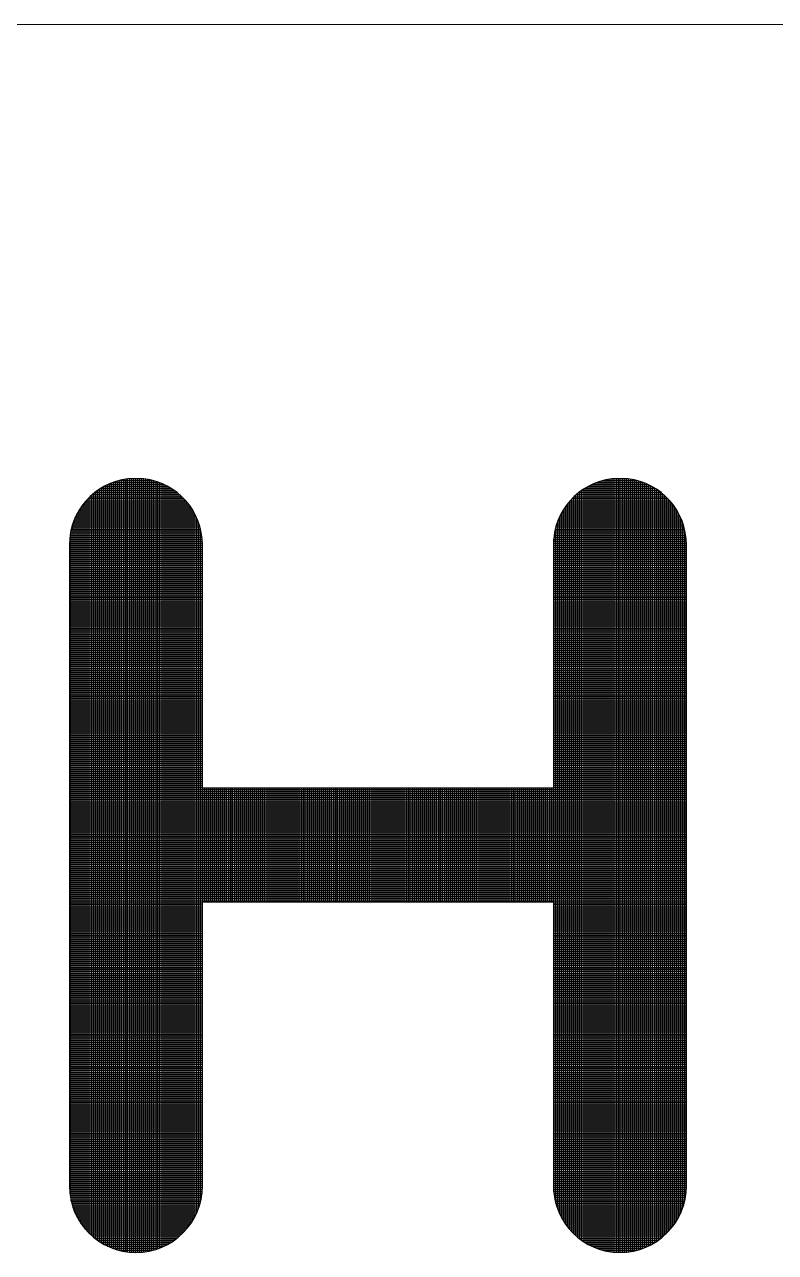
# Model space of a CAD drawing. Header units: inches. Extents: x 1047 to 1888, y -10 to 584.
# Drawn here: x 1729.26 to 1735.71, y 89.41 to 99.97 of the extents above; entities that cross this region are included whole.
import ezdxf

# ---------------------------------------------------------------- set-up
doc = ezdxf.new("R2010")
doc.units = ezdxf.units.IN
doc.header["$MEASUREMENT"] = 0
doc.layers.add('BG 0 -1', color=7, linetype='Continuous')
doc.layers.add('BG ÇÑ±¹Áö¿ª³\xad¹æ±â¼úÁÖ½ÄÈ¸»ç CI', color=7, linetype='Continuous')

msp = doc.modelspace()

# ---------------------------------------------------------------- linework, layer by layer
at = {"layer": 'BG 0 -1', "color": 7, "linetype": 'Continuous', "lineweight": 9}
msp.add_line((1713.808, 99.966), (1863.076, 99.966), dxfattribs=at)
at = {"layer": 'BG ÇÑ±¹Áö¿ª³\xad¹æ±â¼úÁÖ½ÄÈ¸»ç CI', "color": 242, "linetype": 'Continuous', "lineweight": 25, "true_color": 0xd51c29}
for p, q in [((1730.09, 89.425), (1730.09, 96.053)), ((1730.108, 89.421), (1730.108, 96.056)), ((1730.125, 89.418), (1730.125, 96.059)), ((1730.142, 89.416), (1730.142, 96.061)), ((1730.282, 96.062), (1730.144, 96.062)), ((1730.16, 89.414), (1730.16, 96.062)), ((1730.177, 89.413), (1730.177, 96.062)), ((1730.195, 89.412), (1730.195, 96.062)), ((1730.212, 89.411), (1730.212, 96.062)), ((1730.229, 89.412), (1730.229, 96.062)), ((1730.247, 89.412), (1730.247, 96.062)), ((1730.264, 89.414), (1730.264, 96.062)), ((1730.281, 89.415), (1730.281, 96.062)), ((1730.299, 89.418), (1730.299, 96.059)), ((1730.316, 89.421), (1730.316, 96.057)), ((1730.333, 89.424), (1730.333, 96.053)), ((1734.258, 89.424), (1734.258, 96.053)), ((1734.275, 89.42), (1734.275, 96.057)), ((1734.293, 89.418), (1734.293, 96.06)), ((1734.446, 96.062), (1734.307, 96.062)), ((1734.31, 89.415), (1734.31, 96.062)), ((1734.327, 89.413), (1734.327, 96.062)), ((1734.345, 89.412), (1734.345, 96.062)), ((1734.362, 89.412), (1734.362, 96.062)), ((1734.379, 89.411), (1734.379, 96.062)), ((1734.397, 89.412), (1734.397, 96.062)), ((1734.414, 89.413), (1734.414, 96.062)), ((1734.431, 89.414), (1734.431, 96.062)), ((1734.449, 89.416), (1734.449, 96.061)), ((1734.466, 89.418), (1734.466, 96.059)), ((1734.484, 89.421), (1734.484, 96.056)), ((1734.501, 89.425), (1734.501, 96.052)), ((1729.865, 89.53), (1729.865, 95.947)), ((1729.882, 95.96), (1730.544, 95.96)), ((1729.882, 89.517), (1729.882, 95.96)), ((1729.899, 89.505), (1729.899, 95.972)), ((1729.908, 95.978), (1730.518, 95.978)), ((1729.917, 89.494), (1729.917, 95.983)), ((1729.934, 89.484), (1729.934, 95.993)), ((1729.937, 95.995), (1730.489, 95.995)), ((1729.951, 89.475), (1729.951, 96.003)), ((1729.969, 89.466), (1729.969, 96.011)), ((1729.972, 96.012), (1730.455, 96.012)), ((1729.986, 89.458), (1729.986, 96.019)), ((1730.003, 89.451), (1730.003, 96.026)), ((1730.013, 96.03), (1730.413, 96.03)), ((1730.021, 89.445), (1730.021, 96.033)), ((1730.038, 89.439), (1730.038, 96.038)), ((1730.056, 89.433), (1730.056, 96.044)), ((1730.068, 96.047), (1730.358, 96.047)), ((1730.073, 89.429), (1730.073, 96.048)), ((1730.351, 89.428), (1730.351, 96.049)), ((1730.368, 89.433), (1730.368, 96.044)), ((1730.386, 89.438), (1730.386, 96.039)), ((1730.403, 89.444), (1730.403, 96.033)), ((1730.42, 89.45), (1730.42, 96.027)), ((1730.438, 89.457), (1730.438, 96.02)), ((1730.455, 89.465), (1730.455, 96.012)), ((1730.472, 89.473), (1730.472, 96.004)), ((1730.49, 89.483), (1730.49, 95.995)), ((1730.507, 89.493), (1730.507, 95.985)), ((1730.524, 89.503), (1730.524, 95.974)), ((1730.542, 89.515), (1730.542, 95.962)), ((1730.559, 89.528), (1730.559, 95.949)), ((1734.032, 89.527), (1734.032, 95.951)), ((1734.045, 95.96), (1734.708, 95.96)), ((1734.049, 89.514), (1734.049, 95.963)), ((1734.067, 89.502), (1734.067, 95.975)), ((1734.071, 95.978), (1734.682, 95.978)), ((1734.084, 89.492), (1734.084, 95.986)), ((1734.101, 95.995), (1734.652, 95.995)), ((1734.102, 89.482), (1734.102, 95.995)), ((1734.119, 89.473), (1734.119, 96.005)), ((1734.135, 96.012), (1734.618, 96.012)), ((1734.136, 89.464), (1734.136, 96.013)), ((1734.154, 89.457), (1734.154, 96.021)), ((1734.171, 89.45), (1734.171, 96.028)), ((1734.176, 96.03), (1734.576, 96.03)), ((1734.188, 89.443), (1734.188, 96.034)), ((1734.206, 89.437), (1734.206, 96.04)), ((1734.223, 89.432), (1734.223, 96.045)), ((1734.231, 96.047), (1734.522, 96.047)), ((1734.24, 89.428), (1734.24, 96.049)), ((1734.518, 89.429), (1734.518, 96.048)), ((1734.536, 89.434), (1734.536, 96.043)), ((1734.553, 89.439), (1734.553, 96.038)), ((1734.57, 89.445), (1734.57, 96.032)), ((1734.588, 89.452), (1734.588, 96.025)), ((1734.605, 89.459), (1734.605, 96.018)), ((1734.622, 89.467), (1734.622, 96.01)), ((1734.64, 89.476), (1734.64, 96.002)), ((1734.657, 89.485), (1734.657, 95.992)), ((1734.675, 89.495), (1734.675, 95.982)), ((1734.692, 89.506), (1734.692, 95.971)), ((1734.709, 89.518), (1734.709, 95.959)), ((1734.727, 89.531), (1734.727, 95.946)), ((1729.76, 89.634), (1729.76, 95.844)), ((1729.77, 95.856), (1730.656, 95.856)), ((1729.778, 89.612), (1729.778, 95.865)), ((1729.785, 95.873), (1730.641, 95.873)), ((1729.795, 89.593), (1729.795, 95.884)), ((1729.801, 95.891), (1730.625, 95.891)), ((1729.812, 89.575), (1729.812, 95.902)), ((1729.819, 95.908), (1730.608, 95.908)), ((1729.83, 89.559), (1729.83, 95.919)), ((1729.838, 95.926), (1730.588, 95.926)), ((1729.847, 89.544), (1729.847, 95.934)), ((1729.859, 95.943), (1730.567, 95.943)), ((1730.577, 89.542), (1730.577, 95.936)), ((1730.594, 89.556), (1730.594, 95.921)), ((1730.611, 89.573), (1730.611, 95.905)), ((1730.629, 89.59), (1730.629, 95.887)), ((1730.646, 89.609), (1730.646, 95.868)), ((1730.663, 89.63), (1730.663, 95.847)), ((1733.928, 89.628), (1733.928, 95.849)), ((1733.934, 95.856), (1734.819, 95.856)), ((1733.945, 89.607), (1733.945, 95.87)), ((1733.948, 95.873), (1734.804, 95.873)), ((1733.963, 89.588), (1733.963, 95.889)), ((1733.965, 95.891), (1734.788, 95.891)), ((1733.98, 89.571), (1733.98, 95.906)), ((1733.982, 95.908), (1734.771, 95.908)), ((1733.997, 89.555), (1733.997, 95.922)), ((1734.001, 95.926), (1734.752, 95.926)), ((1734.015, 89.54), (1734.015, 95.937)), ((1734.022, 95.943), (1734.731, 95.943)), ((1734.744, 89.545), (1734.744, 95.932)), ((1734.761, 89.56), (1734.761, 95.917)), ((1734.779, 89.577), (1734.779, 95.901)), ((1734.796, 89.595), (1734.796, 95.883)), ((1734.813, 89.614), (1734.813, 95.863)), ((1734.831, 89.636), (1734.831, 95.841)), ((1729.694, 95.735), (1730.732, 95.735)), ((1729.702, 95.752), (1730.724, 95.752)), ((1729.708, 89.714), (1729.708, 95.763)), ((1729.712, 95.769), (1730.715, 95.769)), ((1729.722, 95.787), (1730.705, 95.787)), ((1729.726, 89.684), (1729.726, 95.793)), ((1729.732, 95.804), (1730.694, 95.804)), ((1729.743, 89.657), (1729.743, 95.82)), ((1729.744, 95.821), (1730.682, 95.821)), ((1729.757, 95.839), (1730.67, 95.839)), ((1730.681, 89.654), (1730.681, 95.823)), ((1730.698, 89.68), (1730.698, 95.797)), ((1730.715, 89.71), (1730.715, 95.768)), ((1733.857, 95.735), (1734.895, 95.735)), ((1733.858, 89.74), (1733.858, 95.737)), ((1733.866, 95.752), (1734.887, 95.752)), ((1733.875, 95.769), (1734.878, 95.769)), ((1733.876, 89.706), (1733.876, 95.771)), ((1733.885, 95.787), (1734.868, 95.787)), ((1733.893, 89.677), (1733.893, 95.8)), ((1733.896, 95.804), (1734.857, 95.804)), ((1733.907, 95.821), (1734.845, 95.821)), ((1733.911, 89.651), (1733.911, 95.826)), ((1733.92, 95.839), (1734.833, 95.839)), ((1734.848, 89.66), (1734.848, 95.817)), ((1734.866, 89.687), (1734.866, 95.791)), ((1734.883, 89.717), (1734.883, 95.76)), ((1729.657, 95.63), (1730.769, 95.63)), ((1729.662, 95.648), (1730.764, 95.648)), ((1729.667, 95.665), (1730.759, 95.665)), ((1729.673, 95.682), (1730.753, 95.682)), ((1729.674, 89.793), (1729.674, 95.684)), ((1729.679, 95.7), (1730.747, 95.7)), ((1729.686, 95.717), (1730.74, 95.717)), ((1729.691, 89.75), (1729.691, 95.728)), ((1730.733, 89.744), (1730.733, 95.733)), ((1730.75, 89.786), (1730.75, 95.691)), ((1730.768, 89.842), (1730.768, 95.635)), ((1733.821, 95.63), (1734.932, 95.63)), ((1733.824, 89.836), (1733.824, 95.642)), ((1733.825, 95.648), (1734.928, 95.648)), ((1733.83, 95.665), (1734.922, 95.665)), ((1733.836, 95.682), (1734.917, 95.682)), ((1733.841, 89.782), (1733.841, 95.696)), ((1733.843, 95.7), (1734.91, 95.7)), ((1733.85, 95.717), (1734.903, 95.717)), ((1734.9, 89.753), (1734.9, 95.724)), ((1734.918, 89.798), (1734.918, 95.679)), ((1729.642, 95.526), (1730.784, 95.526)), ((1729.643, 95.544), (1730.783, 95.544)), ((1729.645, 95.561), (1730.781, 95.561)), ((1729.647, 95.578), (1730.779, 95.578)), ((1729.65, 95.596), (1730.776, 95.596)), ((1729.653, 95.613), (1730.773, 95.613)), ((1729.656, 89.852), (1729.656, 95.625)), ((1733.805, 95.526), (1734.948, 95.526)), ((1733.806, 95.544), (1734.946, 95.544)), ((1733.806, 89.934), (1733.806, 95.543)), ((1733.808, 95.561), (1734.945, 95.561)), ((1733.81, 95.578), (1734.942, 95.578)), ((1733.813, 95.596), (1734.939, 95.596)), ((1733.817, 95.613), (1734.936, 95.613)), ((1734.935, 89.859), (1734.935, 95.618)), ((1729.641, 95.509), (1730.785, 95.509)), ((1729.641, 95.494), (1729.641, 89.984)), ((1729.641, 95.491), (1730.785, 95.491)), ((1729.641, 95.474), (1730.785, 95.474)), ((1729.641, 95.457), (1730.785, 95.457)), ((1729.641, 95.439), (1730.785, 95.439)), ((1729.641, 95.422), (1730.785, 95.422)), ((1730.785, 89.962), (1730.785, 95.516)), ((1730.785, 93.401), (1730.785, 95.494)), ((1733.804, 95.509), (1734.948, 95.509)), ((1733.804, 95.494), (1733.804, 93.401)), ((1733.804, 95.491), (1734.949, 95.491)), ((1733.804, 95.474), (1734.949, 95.474)), ((1733.804, 95.457), (1734.949, 95.457)), ((1733.804, 95.439), (1734.949, 95.439)), ((1733.804, 95.422), (1734.949, 95.422)), ((1734.949, 89.984), (1734.949, 95.494)), ((1729.641, 95.405), (1730.785, 95.405)), ((1729.641, 95.387), (1730.785, 95.387)), ((1729.641, 95.37), (1730.785, 95.37)), ((1729.641, 95.353), (1730.785, 95.353)), ((1729.641, 95.335), (1730.785, 95.335)), ((1729.641, 95.318), (1730.785, 95.318)), ((1733.804, 95.405), (1734.949, 95.405)), ((1733.804, 95.387), (1734.949, 95.387)), ((1733.804, 95.37), (1734.949, 95.37)), ((1733.804, 95.353), (1734.949, 95.353)), ((1733.804, 95.335), (1734.949, 95.335)), ((1733.804, 95.318), (1734.949, 95.318)), ((1729.641, 95.3), (1730.785, 95.3)), ((1729.641, 95.283), (1730.785, 95.283)), ((1729.641, 95.266), (1730.785, 95.266)), ((1729.641, 95.248), (1730.785, 95.248)), ((1729.641, 95.231), (1730.785, 95.231)), ((1729.641, 95.214), (1730.785, 95.214)), ((1733.804, 95.3), (1734.949, 95.3)), ((1733.804, 95.283), (1734.949, 95.283)), ((1733.804, 95.266), (1734.949, 95.266)), ((1733.804, 95.248), (1734.949, 95.248)), ((1733.804, 95.231), (1734.949, 95.231)), ((1733.804, 95.214), (1734.949, 95.214)), ((1729.641, 95.196), (1730.785, 95.196)), ((1729.641, 95.179), (1730.785, 95.179)), ((1729.641, 95.162), (1730.785, 95.162)), ((1729.641, 95.144), (1730.785, 95.144)), ((1729.641, 95.127), (1730.785, 95.127)), ((1729.641, 95.109), (1730.785, 95.109)), ((1733.804, 95.196), (1734.949, 95.196)), ((1733.804, 95.179), (1734.949, 95.179)), ((1733.804, 95.162), (1734.949, 95.162)), ((1733.804, 95.144), (1734.949, 95.144)), ((1733.804, 95.127), (1734.949, 95.127)), ((1733.804, 95.109), (1734.949, 95.109)), ((1729.641, 95.092), (1730.785, 95.092)), ((1729.641, 95.075), (1730.785, 95.075)), ((1729.641, 95.057), (1730.785, 95.057)), ((1729.641, 95.04), (1730.785, 95.04)), ((1729.641, 95.023), (1730.785, 95.023)), ((1729.641, 95.005), (1730.785, 95.005)), ((1733.804, 95.092), (1734.949, 95.092)), ((1733.804, 95.075), (1734.949, 95.075)), ((1733.804, 95.057), (1734.949, 95.057)), ((1733.804, 95.04), (1734.949, 95.04)), ((1733.804, 95.023), (1734.949, 95.023)), ((1733.804, 95.005), (1734.949, 95.005)), ((1729.641, 94.988), (1730.785, 94.988)), ((1729.641, 94.971), (1730.785, 94.971)), ((1729.641, 94.953), (1730.785, 94.953)), ((1729.641, 94.936), (1730.785, 94.936)), ((1729.641, 94.918), (1730.785, 94.918)), ((1729.641, 94.901), (1730.785, 94.901)), ((1733.804, 94.988), (1734.949, 94.988)), ((1733.804, 94.971), (1734.949, 94.971)), ((1733.804, 94.953), (1734.949, 94.953)), ((1733.804, 94.936), (1734.949, 94.936)), ((1733.804, 94.918), (1734.949, 94.918)), ((1733.804, 94.901), (1734.949, 94.901)), ((1729.641, 94.884), (1730.785, 94.884)), ((1729.641, 94.866), (1730.785, 94.866)), ((1729.641, 94.849), (1730.785, 94.849)), ((1729.641, 94.832), (1730.785, 94.832)), ((1729.641, 94.814), (1730.785, 94.814)), ((1729.641, 94.797), (1730.785, 94.797)), ((1733.804, 94.884), (1734.949, 94.884)), ((1733.804, 94.866), (1734.949, 94.866)), ((1733.804, 94.849), (1734.949, 94.849)), ((1733.804, 94.832), (1734.949, 94.832)), ((1733.804, 94.814), (1734.949, 94.814)), ((1733.804, 94.797), (1734.949, 94.797)), ((1729.641, 94.779), (1730.785, 94.779)), ((1729.641, 94.762), (1730.785, 94.762)), ((1729.641, 94.745), (1730.785, 94.745)), ((1729.641, 94.727), (1730.785, 94.727)), ((1729.641, 94.71), (1730.785, 94.71)), ((1729.641, 94.693), (1730.785, 94.693)), ((1733.804, 94.779), (1734.949, 94.779)), ((1733.804, 94.762), (1734.949, 94.762)), ((1733.804, 94.745), (1734.949, 94.745)), ((1733.804, 94.727), (1734.949, 94.727)), ((1733.804, 94.71), (1734.949, 94.71)), ((1733.804, 94.693), (1734.949, 94.693)), ((1729.641, 94.675), (1730.785, 94.675)), ((1729.641, 94.658), (1730.785, 94.658)), ((1729.641, 94.641), (1730.785, 94.641)), ((1729.641, 94.623), (1730.785, 94.623)), ((1729.641, 94.606), (1730.785, 94.606)), ((1729.641, 94.588), (1730.785, 94.588)), ((1733.804, 94.675), (1734.949, 94.675)), ((1733.804, 94.658), (1734.949, 94.658)), ((1733.804, 94.641), (1734.949, 94.641)), ((1733.804, 94.623), (1734.949, 94.623)), ((1733.804, 94.606), (1734.949, 94.606)), ((1733.804, 94.588), (1734.949, 94.588)), ((1729.641, 94.571), (1730.785, 94.571)), ((1729.641, 94.554), (1730.785, 94.554)), ((1729.641, 94.536), (1730.785, 94.536)), ((1729.641, 94.519), (1730.785, 94.519)), ((1729.641, 94.502), (1730.785, 94.502)), ((1729.641, 94.484), (1730.785, 94.484)), ((1729.641, 94.467), (1730.785, 94.467)), ((1733.804, 94.571), (1734.949, 94.571)), ((1733.804, 94.554), (1734.949, 94.554)), ((1733.804, 94.536), (1734.949, 94.536)), ((1733.804, 94.519), (1734.949, 94.519)), ((1733.804, 94.502), (1734.949, 94.502)), ((1733.804, 94.484), (1734.949, 94.484)), ((1733.804, 94.467), (1734.949, 94.467)), ((1729.641, 94.45), (1730.785, 94.45)), ((1729.641, 94.432), (1730.785, 94.432)), ((1729.641, 94.415), (1730.785, 94.415)), ((1729.641, 94.397), (1730.785, 94.397)), ((1729.641, 94.38), (1730.785, 94.38)), ((1729.641, 94.363), (1730.785, 94.363)), ((1733.804, 94.45), (1734.949, 94.45)), ((1733.804, 94.432), (1734.949, 94.432)), ((1733.804, 94.415), (1734.949, 94.415)), ((1733.804, 94.397), (1734.949, 94.397)), ((1733.804, 94.38), (1734.949, 94.38)), ((1733.804, 94.363), (1734.949, 94.363)), ((1729.641, 94.345), (1730.785, 94.345)), ((1729.641, 94.328), (1730.785, 94.328)), ((1729.641, 94.311), (1730.785, 94.311)), ((1729.641, 94.293), (1730.785, 94.293)), ((1729.641, 94.276), (1730.785, 94.276)), ((1729.641, 94.259), (1730.785, 94.259)), ((1733.804, 94.345), (1734.949, 94.345)), ((1733.804, 94.328), (1734.949, 94.328)), ((1733.804, 94.311), (1734.949, 94.311)), ((1733.804, 94.293), (1734.949, 94.293)), ((1733.804, 94.276), (1734.949, 94.276)), ((1733.804, 94.259), (1734.949, 94.259)), ((1729.641, 94.241), (1730.785, 94.241)), ((1729.641, 94.224), (1730.785, 94.224)), ((1729.641, 94.206), (1730.785, 94.206)), ((1729.641, 94.189), (1730.785, 94.189)), ((1729.641, 94.172), (1730.785, 94.172)), ((1729.641, 94.154), (1730.785, 94.154)), ((1733.804, 94.241), (1734.949, 94.241)), ((1733.804, 94.224), (1734.949, 94.224)), ((1733.804, 94.206), (1734.949, 94.206)), ((1733.804, 94.189), (1734.949, 94.189)), ((1733.804, 94.172), (1734.949, 94.172)), ((1733.804, 94.154), (1734.949, 94.154)), ((1729.641, 94.137), (1730.785, 94.137)), ((1729.641, 94.12), (1730.785, 94.12)), ((1729.641, 94.102), (1730.785, 94.102)), ((1729.641, 94.085), (1730.785, 94.085)), ((1729.641, 94.068), (1730.785, 94.068)), ((1729.641, 94.05), (1730.785, 94.05)), ((1733.804, 94.137), (1734.949, 94.137)), ((1733.804, 94.12), (1734.949, 94.12)), ((1733.804, 94.102), (1734.949, 94.102)), ((1733.804, 94.085), (1734.949, 94.085)), ((1733.804, 94.068), (1734.949, 94.068)), ((1733.804, 94.05), (1734.949, 94.05)), ((1729.641, 94.033), (1730.785, 94.033)), ((1729.641, 94.015), (1730.785, 94.015)), ((1729.641, 93.998), (1730.785, 93.998)), ((1729.641, 93.981), (1730.785, 93.981)), ((1729.641, 93.963), (1730.785, 93.963)), ((1729.641, 93.946), (1730.785, 93.946)), ((1733.804, 94.033), (1734.949, 94.033)), ((1733.804, 94.015), (1734.949, 94.015)), ((1733.804, 93.998), (1734.949, 93.998)), ((1733.804, 93.981), (1734.949, 93.981)), ((1733.804, 93.963), (1734.949, 93.963)), ((1733.804, 93.946), (1734.949, 93.946)), ((1729.641, 93.929), (1730.785, 93.929)), ((1729.641, 93.911), (1730.785, 93.911)), ((1729.641, 93.894), (1730.785, 93.894)), ((1729.641, 93.877), (1730.785, 93.877)), ((1729.641, 93.859), (1730.785, 93.859)), ((1729.641, 93.842), (1730.785, 93.842)), ((1733.804, 93.929), (1734.949, 93.929)), ((1733.804, 93.911), (1734.949, 93.911)), ((1733.804, 93.894), (1734.949, 93.894)), ((1733.804, 93.877), (1734.949, 93.877)), ((1733.804, 93.859), (1734.949, 93.859)), ((1733.804, 93.842), (1734.949, 93.842)), ((1729.641, 93.824), (1730.785, 93.824)), ((1729.641, 93.807), (1730.785, 93.807)), ((1729.641, 93.79), (1730.785, 93.79)), ((1729.641, 93.772), (1730.785, 93.772)), ((1729.641, 93.755), (1730.785, 93.755)), ((1729.641, 93.738), (1730.785, 93.738)), ((1733.804, 93.824), (1734.949, 93.824)), ((1733.804, 93.807), (1734.949, 93.807)), ((1733.804, 93.79), (1734.949, 93.79)), ((1733.804, 93.772), (1734.949, 93.772)), ((1733.804, 93.755), (1734.949, 93.755)), ((1733.804, 93.738), (1734.949, 93.738)), ((1729.641, 93.72), (1730.785, 93.72)), ((1729.641, 93.703), (1730.785, 93.703)), ((1729.641, 93.686), (1730.785, 93.686)), ((1729.641, 93.668), (1730.785, 93.668)), ((1729.641, 93.651), (1730.785, 93.651)), ((1729.641, 93.633), (1730.785, 93.633)), ((1733.804, 93.72), (1734.949, 93.72)), ((1733.804, 93.703), (1734.949, 93.703)), ((1733.804, 93.686), (1734.949, 93.686)), ((1733.804, 93.668), (1734.949, 93.668)), ((1733.804, 93.651), (1734.949, 93.651)), ((1733.804, 93.633), (1734.949, 93.633)), ((1729.641, 93.616), (1730.785, 93.616)), ((1729.641, 93.599), (1730.785, 93.599)), ((1729.641, 93.581), (1730.785, 93.581)), ((1729.641, 93.564), (1730.785, 93.564)), ((1729.641, 93.547), (1730.785, 93.547)), ((1729.641, 93.529), (1730.785, 93.529)), ((1733.804, 93.616), (1734.949, 93.616)), ((1733.804, 93.599), (1734.949, 93.599)), ((1733.804, 93.581), (1734.949, 93.581)), ((1733.804, 93.564), (1734.949, 93.564)), ((1733.804, 93.547), (1734.949, 93.547)), ((1733.804, 93.529), (1734.949, 93.529)), ((1729.641, 93.512), (1730.785, 93.512)), ((1729.641, 93.495), (1730.785, 93.495)), ((1729.641, 93.477), (1730.785, 93.477)), ((1729.641, 93.46), (1730.785, 93.46)), ((1729.641, 93.442), (1730.785, 93.442)), ((1729.641, 93.425), (1730.785, 93.425)), ((1733.804, 93.512), (1734.949, 93.512)), ((1733.804, 93.495), (1734.949, 93.495)), ((1733.804, 93.477), (1734.949, 93.477)), ((1733.804, 93.46), (1734.949, 93.46)), ((1733.804, 93.442), (1734.949, 93.442)), ((1733.804, 93.425), (1734.949, 93.425)), ((1729.641, 93.408), (1730.785, 93.408)), ((1729.641, 93.39), (1734.949, 93.39)), ((1729.641, 93.373), (1734.949, 93.373)), ((1729.641, 93.356), (1734.949, 93.356)), ((1729.641, 93.338), (1734.949, 93.338)), ((1729.641, 93.321), (1734.949, 93.321)), ((1733.804, 93.401), (1730.785, 93.401)), ((1730.802, 92.425), (1730.802, 93.401)), ((1730.82, 92.425), (1730.82, 93.401)), ((1730.837, 92.425), (1730.837, 93.401)), ((1730.854, 92.425), (1730.854, 93.401)), ((1730.872, 92.425), (1730.872, 93.401)), ((1730.889, 92.425), (1730.889, 93.401)), ((1730.906, 92.425), (1730.906, 93.401)), ((1730.924, 92.425), (1730.924, 93.401)), ((1730.941, 92.425), (1730.941, 93.401)), ((1730.959, 92.425), (1730.959, 93.401)), ((1730.976, 92.425), (1730.976, 93.401)), ((1730.993, 92.425), (1730.993, 93.401)), ((1731.011, 92.425), (1731.011, 93.401)), ((1731.028, 92.425), (1731.028, 93.401)), ((1731.045, 92.425), (1731.045, 93.401)), ((1731.063, 92.425), (1731.063, 93.401)), ((1731.08, 92.425), (1731.08, 93.401)), ((1731.097, 92.425), (1731.097, 93.401)), ((1731.115, 92.425), (1731.115, 93.401)), ((1731.132, 92.425), (1731.132, 93.401)), ((1731.15, 92.425), (1731.15, 93.401)), ((1731.167, 92.425), (1731.167, 93.401)), ((1731.184, 92.425), (1731.184, 93.401)), ((1731.202, 92.425), (1731.202, 93.401)), ((1731.219, 92.425), (1731.219, 93.401)), ((1731.236, 92.425), (1731.236, 93.401)), ((1731.254, 92.425), (1731.254, 93.401)), ((1731.271, 92.425), (1731.271, 93.401)), ((1731.288, 92.425), (1731.288, 93.401)), ((1731.306, 92.425), (1731.306, 93.401)), ((1731.323, 92.425), (1731.323, 93.401)), ((1731.341, 92.425), (1731.341, 93.401)), ((1731.358, 92.425), (1731.358, 93.401)), ((1731.375, 92.425), (1731.375, 93.401)), ((1731.393, 92.425), (1731.393, 93.401)), ((1731.41, 92.425), (1731.41, 93.401)), ((1731.427, 92.425), (1731.427, 93.401)), ((1731.445, 92.425), (1731.445, 93.401)), ((1731.462, 92.425), (1731.462, 93.401)), ((1731.479, 92.425), (1731.479, 93.401)), ((1731.497, 92.425), (1731.497, 93.401)), ((1731.514, 92.425), (1731.514, 93.401)), ((1731.532, 92.425), (1731.532, 93.401)), ((1731.549, 92.425), (1731.549, 93.401)), ((1731.566, 92.425), (1731.566, 93.401)), ((1731.584, 92.425), (1731.584, 93.401)), ((1731.601, 92.425), (1731.601, 93.401)), ((1731.618, 92.425), (1731.618, 93.401)), ((1731.636, 92.425), (1731.636, 93.401)), ((1731.653, 92.425), (1731.653, 93.401)), ((1731.67, 92.425), (1731.67, 93.401)), ((1731.688, 92.425), (1731.688, 93.401)), ((1731.705, 92.425), (1731.705, 93.401)), ((1731.723, 92.425), (1731.723, 93.401)), ((1731.74, 92.425), (1731.74, 93.401)), ((1731.757, 92.425), (1731.757, 93.401)), ((1731.775, 92.425), (1731.775, 93.401)), ((1731.792, 92.425), (1731.792, 93.401)), ((1731.809, 92.425), (1731.809, 93.401)), ((1731.827, 92.425), (1731.827, 93.401)), ((1731.844, 92.425), (1731.844, 93.401)), ((1731.861, 92.425), (1731.861, 93.401)), ((1731.879, 92.425), (1731.879, 93.401)), ((1731.896, 92.425), (1731.896, 93.401)), ((1731.914, 92.425), (1731.914, 93.401)), ((1731.931, 92.425), (1731.931, 93.401)), ((1731.948, 92.425), (1731.948, 93.401)), ((1731.966, 92.425), (1731.966, 93.401)), ((1731.983, 92.425), (1731.983, 93.401)), ((1732, 92.425), (1732, 93.401)), ((1732.018, 92.425), (1732.018, 93.401)), ((1732.035, 92.425), (1732.035, 93.401)), ((1732.053, 92.425), (1732.053, 93.401)), ((1732.07, 92.425), (1732.07, 93.401)), ((1732.087, 92.425), (1732.087, 93.401)), ((1732.105, 92.425), (1732.105, 93.401)), ((1732.122, 92.425), (1732.122, 93.401)), ((1732.139, 92.425), (1732.139, 93.401)), ((1732.157, 92.425), (1732.157, 93.401)), ((1732.174, 92.425), (1732.174, 93.401)), ((1732.191, 92.425), (1732.191, 93.401)), ((1732.209, 92.425), (1732.209, 93.401)), ((1732.226, 92.425), (1732.226, 93.401)), ((1732.244, 92.425), (1732.244, 93.401)), ((1732.261, 92.425), (1732.261, 93.401)), ((1732.278, 92.425), (1732.278, 93.401)), ((1732.296, 92.425), (1732.296, 93.401)), ((1732.313, 92.425), (1732.313, 93.401)), ((1732.33, 92.425), (1732.33, 93.401)), ((1732.348, 92.425), (1732.348, 93.401)), ((1732.365, 92.425), (1732.365, 93.401)), ((1732.382, 92.425), (1732.382, 93.401)), ((1732.4, 92.425), (1732.4, 93.401)), ((1732.417, 92.425), (1732.417, 93.401)), ((1732.435, 92.425), (1732.435, 93.401)), ((1732.452, 92.425), (1732.452, 93.401)), ((1732.469, 92.425), (1732.469, 93.401)), ((1732.487, 92.425), (1732.487, 93.401)), ((1732.504, 92.425), (1732.504, 93.401)), ((1732.521, 92.425), (1732.521, 93.401)), ((1732.539, 92.425), (1732.539, 93.401)), ((1732.556, 92.425), (1732.556, 93.401)), ((1732.573, 92.425), (1732.573, 93.401)), ((1732.591, 92.425), (1732.591, 93.401)), ((1732.608, 92.425), (1732.608, 93.401)), ((1732.626, 92.425), (1732.626, 93.401)), ((1732.643, 92.425), (1732.643, 93.401)), ((1732.66, 92.425), (1732.66, 93.401)), ((1732.678, 92.425), (1732.678, 93.401)), ((1732.695, 92.425), (1732.695, 93.401)), ((1732.712, 92.425), (1732.712, 93.401)), ((1732.73, 92.425), (1732.73, 93.401)), ((1732.747, 92.425), (1732.747, 93.401)), ((1732.764, 92.425), (1732.764, 93.401)), ((1732.782, 92.425), (1732.782, 93.401)), ((1732.799, 92.425), (1732.799, 93.401)), ((1732.817, 92.425), (1732.817, 93.401)), ((1732.834, 92.425), (1732.834, 93.401)), ((1732.851, 92.425), (1732.851, 93.401)), ((1732.869, 92.425), (1732.869, 93.401)), ((1732.886, 92.425), (1732.886, 93.401)), ((1732.903, 92.425), (1732.903, 93.401)), ((1732.921, 92.425), (1732.921, 93.401)), ((1732.938, 92.425), (1732.938, 93.401)), ((1732.955, 92.425), (1732.955, 93.401)), ((1732.973, 92.425), (1732.973, 93.401)), ((1732.99, 92.425), (1732.99, 93.401)), ((1733.008, 92.425), (1733.008, 93.401)), ((1733.025, 92.425), (1733.025, 93.401)), ((1733.042, 92.425), (1733.042, 93.401)), ((1733.06, 92.425), (1733.06, 93.401)), ((1733.077, 92.425), (1733.077, 93.401)), ((1733.094, 92.425), (1733.094, 93.401)), ((1733.112, 92.425), (1733.112, 93.401)), ((1733.129, 92.425), (1733.129, 93.401)), ((1733.146, 92.425), (1733.146, 93.401)), ((1733.164, 92.425), (1733.164, 93.401)), ((1733.181, 92.425), (1733.181, 93.401)), ((1733.199, 92.425), (1733.199, 93.401)), ((1733.216, 92.425), (1733.216, 93.401)), ((1733.233, 92.425), (1733.233, 93.401)), ((1733.251, 92.425), (1733.251, 93.401)), ((1733.268, 92.425), (1733.268, 93.401)), ((1733.285, 92.425), (1733.285, 93.401)), ((1733.303, 92.425), (1733.303, 93.401)), ((1733.32, 92.425), (1733.32, 93.401)), ((1733.337, 92.425), (1733.337, 93.401)), ((1733.355, 92.425), (1733.355, 93.401)), ((1733.372, 92.425), (1733.372, 93.401)), ((1733.39, 92.425), (1733.39, 93.401)), ((1733.407, 92.425), (1733.407, 93.401)), ((1733.424, 92.425), (1733.424, 93.401)), ((1733.442, 92.425), (1733.442, 93.401)), ((1733.459, 92.425), (1733.459, 93.401)), ((1733.476, 92.425), (1733.476, 93.401)), ((1733.494, 92.425), (1733.494, 93.401)), ((1733.511, 92.425), (1733.511, 93.401)), ((1733.528, 92.425), (1733.528, 93.401)), ((1733.546, 92.425), (1733.546, 93.401)), ((1733.563, 92.425), (1733.563, 93.401)), ((1733.581, 92.425), (1733.581, 93.401)), ((1733.598, 92.425), (1733.598, 93.401)), ((1733.615, 92.425), (1733.615, 93.401)), ((1733.633, 92.425), (1733.633, 93.401)), ((1733.65, 92.425), (1733.65, 93.401)), ((1733.667, 92.425), (1733.667, 93.401)), ((1733.685, 92.425), (1733.685, 93.401)), ((1733.702, 92.425), (1733.702, 93.401)), ((1733.719, 92.425), (1733.719, 93.401)), ((1733.737, 92.425), (1733.737, 93.401)), ((1733.754, 92.425), (1733.754, 93.401)), ((1733.772, 92.425), (1733.772, 93.401)), ((1733.789, 92.425), (1733.789, 93.401)), ((1733.804, 93.408), (1734.949, 93.408)), ((1729.641, 93.304), (1734.949, 93.304)), ((1729.641, 93.286), (1734.949, 93.286)), ((1729.641, 93.269), (1734.949, 93.269)), ((1729.641, 93.251), (1734.949, 93.251)), ((1729.641, 93.234), (1734.949, 93.234)), ((1729.641, 93.217), (1734.949, 93.217)), ((1729.641, 93.199), (1734.949, 93.199)), ((1729.641, 93.182), (1734.949, 93.182)), ((1729.641, 93.165), (1734.949, 93.165)), ((1729.641, 93.147), (1734.949, 93.147)), ((1729.641, 93.13), (1734.949, 93.13)), ((1729.641, 93.113), (1734.949, 93.113)), ((1729.641, 93.095), (1734.949, 93.095)), ((1729.641, 93.078), (1734.949, 93.078)), ((1729.641, 93.06), (1734.949, 93.06)), ((1729.641, 93.043), (1734.949, 93.043)), ((1729.641, 93.026), (1734.949, 93.026)), ((1729.641, 93.008), (1734.949, 93.008)), ((1729.641, 92.991), (1734.949, 92.991)), ((1729.641, 92.974), (1734.949, 92.974)), ((1729.641, 92.956), (1734.949, 92.956)), ((1729.641, 92.939), (1734.949, 92.939)), ((1729.641, 92.921), (1734.949, 92.921)), ((1729.641, 92.904), (1734.949, 92.904)), ((1729.641, 92.887), (1734.949, 92.887)), ((1729.641, 92.869), (1734.949, 92.869)), ((1729.641, 92.852), (1734.949, 92.852)), ((1729.641, 92.835), (1734.949, 92.835)), ((1729.641, 92.817), (1734.949, 92.817)), ((1729.641, 92.8), (1734.949, 92.8)), ((1729.641, 92.783), (1734.949, 92.783)), ((1729.641, 92.765), (1734.949, 92.765)), ((1729.641, 92.748), (1734.949, 92.748)), ((1729.641, 92.73), (1734.949, 92.73)), ((1729.641, 92.713), (1734.949, 92.713)), ((1729.641, 92.696), (1734.949, 92.696)), ((1729.641, 92.678), (1734.949, 92.678)), ((1729.641, 92.661), (1734.949, 92.661)), ((1729.641, 92.644), (1734.949, 92.644)), ((1729.641, 92.626), (1734.949, 92.626)), ((1729.641, 92.609), (1734.949, 92.609)), ((1729.641, 92.592), (1734.949, 92.592)), ((1729.641, 92.574), (1734.949, 92.574)), ((1729.641, 92.557), (1734.949, 92.557)), ((1729.641, 92.539), (1734.949, 92.539)), ((1729.641, 92.522), (1734.949, 92.522)), ((1729.641, 92.505), (1734.949, 92.505)), ((1729.641, 92.487), (1734.949, 92.487)), ((1729.641, 92.47), (1734.949, 92.47)), ((1729.641, 92.453), (1734.949, 92.453)), ((1729.641, 92.435), (1734.949, 92.435)), ((1729.641, 92.418), (1730.785, 92.418)), ((1729.641, 92.401), (1730.785, 92.401)), ((1729.641, 92.383), (1730.785, 92.383)), ((1729.641, 92.366), (1730.785, 92.366)), ((1730.785, 89.984), (1730.785, 92.425)), ((1730.785, 92.425), (1733.804, 92.425)), ((1733.804, 92.425), (1733.804, 89.984)), ((1733.804, 92.418), (1734.949, 92.418)), ((1733.804, 92.401), (1734.949, 92.401)), ((1733.804, 92.383), (1734.949, 92.383)), ((1733.804, 92.366), (1734.949, 92.366)), ((1729.641, 92.348), (1730.785, 92.348)), ((1729.641, 92.331), (1730.785, 92.331)), ((1729.641, 92.314), (1730.785, 92.314)), ((1729.641, 92.296), (1730.785, 92.296)), ((1729.641, 92.279), (1730.785, 92.279)), ((1729.641, 92.262), (1730.785, 92.262)), ((1733.804, 92.348), (1734.949, 92.348)), ((1733.804, 92.331), (1734.949, 92.331)), ((1733.804, 92.314), (1734.949, 92.314)), ((1733.804, 92.296), (1734.949, 92.296)), ((1733.804, 92.279), (1734.949, 92.279)), ((1733.804, 92.262), (1734.949, 92.262)), ((1729.641, 92.244), (1730.785, 92.244)), ((1729.641, 92.227), (1730.785, 92.227)), ((1729.641, 92.21), (1730.785, 92.21)), ((1729.641, 92.192), (1730.785, 92.192)), ((1729.641, 92.175), (1730.785, 92.175)), ((1729.641, 92.157), (1730.785, 92.157)), ((1733.804, 92.244), (1734.949, 92.244)), ((1733.804, 92.227), (1734.949, 92.227)), ((1733.804, 92.21), (1734.949, 92.21)), ((1733.804, 92.192), (1734.949, 92.192)), ((1733.804, 92.175), (1734.949, 92.175)), ((1733.804, 92.157), (1734.949, 92.157)), ((1729.641, 92.14), (1730.785, 92.14)), ((1729.641, 92.123), (1730.785, 92.123)), ((1729.641, 92.105), (1730.785, 92.105)), ((1729.641, 92.088), (1730.785, 92.088)), ((1729.641, 92.071), (1730.785, 92.071)), ((1729.641, 92.053), (1730.785, 92.053)), ((1733.804, 92.14), (1734.949, 92.14)), ((1733.804, 92.123), (1734.949, 92.123)), ((1733.804, 92.105), (1734.949, 92.105)), ((1733.804, 92.088), (1734.949, 92.088)), ((1733.804, 92.071), (1734.949, 92.071)), ((1733.804, 92.053), (1734.949, 92.053)), ((1729.641, 92.036), (1730.785, 92.036)), ((1729.641, 92.019), (1730.785, 92.019)), ((1729.641, 92.001), (1730.785, 92.001)), ((1729.641, 91.984), (1730.785, 91.984)), ((1729.641, 91.966), (1730.785, 91.966)), ((1729.641, 91.949), (1730.785, 91.949)), ((1733.804, 92.036), (1734.949, 92.036)), ((1733.804, 92.019), (1734.949, 92.019)), ((1733.804, 92.001), (1734.949, 92.001)), ((1733.804, 91.984), (1734.949, 91.984)), ((1733.804, 91.966), (1734.949, 91.966)), ((1733.804, 91.949), (1734.949, 91.949)), ((1729.641, 91.932), (1730.785, 91.932)), ((1729.641, 91.914), (1730.785, 91.914)), ((1729.641, 91.897), (1730.785, 91.897)), ((1729.641, 91.88), (1730.785, 91.88)), ((1729.641, 91.862), (1730.785, 91.862)), ((1729.641, 91.845), (1730.785, 91.845)), ((1733.804, 91.932), (1734.949, 91.932)), ((1733.804, 91.914), (1734.949, 91.914)), ((1733.804, 91.897), (1734.949, 91.897)), ((1733.804, 91.88), (1734.949, 91.88)), ((1733.804, 91.862), (1734.949, 91.862)), ((1733.804, 91.845), (1734.949, 91.845)), ((1729.641, 91.828), (1730.785, 91.828)), ((1729.641, 91.81), (1730.785, 91.81)), ((1729.641, 91.793), (1730.785, 91.793)), ((1729.641, 91.775), (1730.785, 91.775)), ((1729.641, 91.758), (1730.785, 91.758)), ((1729.641, 91.741), (1730.785, 91.741)), ((1729.641, 91.723), (1730.785, 91.723)), ((1733.804, 91.828), (1734.949, 91.828)), ((1733.804, 91.81), (1734.949, 91.81)), ((1733.804, 91.793), (1734.949, 91.793)), ((1733.804, 91.775), (1734.949, 91.775)), ((1733.804, 91.758), (1734.949, 91.758)), ((1733.804, 91.741), (1734.949, 91.741)), ((1733.804, 91.723), (1734.949, 91.723)), ((1729.641, 91.706), (1730.785, 91.706)), ((1729.641, 91.689), (1730.785, 91.689)), ((1729.641, 91.671), (1730.785, 91.671)), ((1729.641, 91.654), (1730.785, 91.654)), ((1729.641, 91.637), (1730.785, 91.637)), ((1729.641, 91.619), (1730.785, 91.619)), ((1733.804, 91.706), (1734.949, 91.706)), ((1733.804, 91.689), (1734.949, 91.689)), ((1733.804, 91.671), (1734.949, 91.671)), ((1733.804, 91.654), (1734.949, 91.654)), ((1733.804, 91.637), (1734.949, 91.637)), ((1733.804, 91.619), (1734.949, 91.619)), ((1729.641, 91.602), (1730.785, 91.602)), ((1729.641, 91.584), (1730.785, 91.584)), ((1729.641, 91.567), (1730.785, 91.567)), ((1729.641, 91.55), (1730.785, 91.55)), ((1729.641, 91.532), (1730.785, 91.532)), ((1729.641, 91.515), (1730.785, 91.515)), ((1733.804, 91.602), (1734.949, 91.602)), ((1733.804, 91.584), (1734.949, 91.584)), ((1733.804, 91.567), (1734.949, 91.567)), ((1733.804, 91.55), (1734.949, 91.55)), ((1733.804, 91.532), (1734.949, 91.532)), ((1733.804, 91.515), (1734.949, 91.515)), ((1729.641, 91.498), (1730.785, 91.498)), ((1729.641, 91.48), (1730.785, 91.48)), ((1729.641, 91.463), (1730.785, 91.463)), ((1729.641, 91.446), (1730.785, 91.446)), ((1729.641, 91.428), (1730.785, 91.428)), ((1729.641, 91.411), (1730.785, 91.411)), ((1733.804, 91.498), (1734.949, 91.498)), ((1733.804, 91.48), (1734.949, 91.48)), ((1733.804, 91.463), (1734.949, 91.463)), ((1733.804, 91.446), (1734.949, 91.446)), ((1733.804, 91.428), (1734.949, 91.428)), ((1733.804, 91.411), (1734.949, 91.411)), ((1729.641, 91.393), (1730.785, 91.393)), ((1729.641, 91.376), (1730.785, 91.376)), ((1729.641, 91.359), (1730.785, 91.359)), ((1729.641, 91.341), (1730.785, 91.341)), ((1729.641, 91.324), (1730.785, 91.324)), ((1729.641, 91.307), (1730.785, 91.307)), ((1733.804, 91.393), (1734.949, 91.393)), ((1733.804, 91.376), (1734.949, 91.376)), ((1733.804, 91.359), (1734.949, 91.359)), ((1733.804, 91.341), (1734.949, 91.341)), ((1733.804, 91.324), (1734.949, 91.324)), ((1733.804, 91.307), (1734.949, 91.307)), ((1729.641, 91.289), (1730.785, 91.289)), ((1729.641, 91.272), (1730.785, 91.272)), ((1729.641, 91.255), (1730.785, 91.255)), ((1729.641, 91.237), (1730.785, 91.237)), ((1729.641, 91.22), (1730.785, 91.22)), ((1729.641, 91.202), (1730.785, 91.202)), ((1733.804, 91.289), (1734.949, 91.289)), ((1733.804, 91.272), (1734.949, 91.272)), ((1733.804, 91.255), (1734.949, 91.255)), ((1733.804, 91.237), (1734.949, 91.237)), ((1733.804, 91.22), (1734.949, 91.22)), ((1733.804, 91.202), (1734.949, 91.202)), ((1729.641, 91.185), (1730.785, 91.185)), ((1729.641, 91.168), (1730.785, 91.168)), ((1729.641, 91.15), (1730.785, 91.15)), ((1729.641, 91.133), (1730.785, 91.133)), ((1729.641, 91.116), (1730.785, 91.116)), ((1729.641, 91.098), (1730.785, 91.098)), ((1733.804, 91.185), (1734.949, 91.185)), ((1733.804, 91.168), (1734.949, 91.168)), ((1733.804, 91.15), (1734.949, 91.15)), ((1733.804, 91.133), (1734.949, 91.133)), ((1733.804, 91.116), (1734.949, 91.116)), ((1733.804, 91.098), (1734.949, 91.098)), ((1729.641, 91.081), (1730.785, 91.081)), ((1729.641, 91.063), (1730.785, 91.063)), ((1729.641, 91.046), (1730.785, 91.046)), ((1729.641, 91.029), (1730.785, 91.029)), ((1729.641, 91.011), (1730.785, 91.011)), ((1729.641, 90.994), (1730.785, 90.994)), ((1733.804, 91.081), (1734.949, 91.081)), ((1733.804, 91.063), (1734.949, 91.063)), ((1733.804, 91.046), (1734.949, 91.046)), ((1733.804, 91.029), (1734.949, 91.029)), ((1733.804, 91.011), (1734.949, 91.011)), ((1733.804, 90.994), (1734.949, 90.994)), ((1729.641, 90.977), (1730.785, 90.977)), ((1729.641, 90.959), (1730.785, 90.959)), ((1729.641, 90.942), (1730.785, 90.942)), ((1729.641, 90.925), (1730.785, 90.925)), ((1729.641, 90.907), (1730.785, 90.907)), ((1729.641, 90.89), (1730.785, 90.89)), ((1733.804, 90.977), (1734.949, 90.977)), ((1733.804, 90.959), (1734.949, 90.959)), ((1733.804, 90.942), (1734.949, 90.942)), ((1733.804, 90.925), (1734.949, 90.925)), ((1733.804, 90.907), (1734.949, 90.907)), ((1733.804, 90.89), (1734.949, 90.89)), ((1729.641, 90.872), (1730.785, 90.872)), ((1729.641, 90.855), (1730.785, 90.855)), ((1729.641, 90.838), (1730.785, 90.838)), ((1729.641, 90.82), (1730.785, 90.82)), ((1729.641, 90.803), (1730.785, 90.803)), ((1729.641, 90.786), (1730.785, 90.786)), ((1733.804, 90.872), (1734.949, 90.872)), ((1733.804, 90.855), (1734.949, 90.855)), ((1733.804, 90.838), (1734.949, 90.838)), ((1733.804, 90.82), (1734.949, 90.82)), ((1733.804, 90.803), (1734.949, 90.803)), ((1733.804, 90.786), (1734.949, 90.786)), ((1729.641, 90.768), (1730.785, 90.768)), ((1729.641, 90.751), (1730.785, 90.751)), ((1729.641, 90.734), (1730.785, 90.734)), ((1729.641, 90.716), (1730.785, 90.716)), ((1729.641, 90.699), (1730.785, 90.699)), ((1729.641, 90.681), (1730.785, 90.681)), ((1733.804, 90.768), (1734.949, 90.768)), ((1733.804, 90.751), (1734.949, 90.751)), ((1733.804, 90.734), (1734.949, 90.734)), ((1733.804, 90.716), (1734.949, 90.716)), ((1733.804, 90.699), (1734.949, 90.699)), ((1733.804, 90.681), (1734.949, 90.681)), ((1729.641, 90.664), (1730.785, 90.664)), ((1729.641, 90.647), (1730.785, 90.647)), ((1729.641, 90.629), (1730.785, 90.629)), ((1729.641, 90.612), (1730.785, 90.612)), ((1729.641, 90.595), (1730.785, 90.595)), ((1729.641, 90.577), (1730.785, 90.577)), ((1733.804, 90.664), (1734.949, 90.664)), ((1733.804, 90.647), (1734.949, 90.647)), ((1733.804, 90.629), (1734.949, 90.629)), ((1733.804, 90.612), (1734.949, 90.612)), ((1733.804, 90.595), (1734.949, 90.595)), ((1733.804, 90.577), (1734.949, 90.577)), ((1729.641, 90.56), (1730.785, 90.56)), ((1729.641, 90.543), (1730.785, 90.543)), ((1729.641, 90.525), (1730.785, 90.525)), ((1729.641, 90.508), (1730.785, 90.508)), ((1729.641, 90.49), (1730.785, 90.49)), ((1729.641, 90.473), (1730.785, 90.473)), ((1733.804, 90.56), (1734.949, 90.56)), ((1733.804, 90.543), (1734.949, 90.543)), ((1733.804, 90.525), (1734.949, 90.525)), ((1733.804, 90.508), (1734.949, 90.508)), ((1733.804, 90.49), (1734.949, 90.49)), ((1733.804, 90.473), (1734.949, 90.473)), ((1729.641, 90.456), (1730.785, 90.456)), ((1729.641, 90.438), (1730.785, 90.438)), ((1729.641, 90.421), (1730.785, 90.421)), ((1729.641, 90.404), (1730.785, 90.404)), ((1729.641, 90.386), (1730.785, 90.386)), ((1729.641, 90.369), (1730.785, 90.369)), ((1729.641, 90.352), (1730.785, 90.352)), ((1733.804, 90.456), (1734.949, 90.456)), ((1733.804, 90.438), (1734.949, 90.438)), ((1733.804, 90.421), (1734.949, 90.421)), ((1733.804, 90.404), (1734.949, 90.404)), ((1733.804, 90.386), (1734.949, 90.386)), ((1733.804, 90.369), (1734.949, 90.369)), ((1733.804, 90.352), (1734.949, 90.352)), ((1729.641, 90.334), (1730.785, 90.334)), ((1729.641, 90.317), (1730.785, 90.317)), ((1729.641, 90.299), (1730.785, 90.299)), ((1729.641, 90.282), (1730.785, 90.282)), ((1729.641, 90.265), (1730.785, 90.265)), ((1729.641, 90.247), (1730.785, 90.247)), ((1733.804, 90.334), (1734.949, 90.334)), ((1733.804, 90.317), (1734.949, 90.317)), ((1733.804, 90.299), (1734.949, 90.299)), ((1733.804, 90.282), (1734.949, 90.282)), ((1733.804, 90.265), (1734.949, 90.265)), ((1733.804, 90.247), (1734.949, 90.247)), ((1729.641, 90.23), (1730.785, 90.23)), ((1729.641, 90.213), (1730.785, 90.213)), ((1729.641, 90.195), (1730.785, 90.195)), ((1729.641, 90.178), (1730.785, 90.178)), ((1729.641, 90.161), (1730.785, 90.161)), ((1729.641, 90.143), (1730.785, 90.143)), ((1733.804, 90.23), (1734.949, 90.23)), ((1733.804, 90.213), (1734.949, 90.213)), ((1733.804, 90.195), (1734.949, 90.195)), ((1733.804, 90.178), (1734.949, 90.178)), ((1733.804, 90.161), (1734.949, 90.161)), ((1733.804, 90.143), (1734.949, 90.143)), ((1729.641, 90.126), (1730.785, 90.126)), ((1729.641, 90.108), (1730.785, 90.108)), ((1729.641, 90.091), (1730.785, 90.091)), ((1729.641, 90.074), (1730.785, 90.074)), ((1729.641, 90.056), (1730.785, 90.056)), ((1729.641, 90.039), (1730.785, 90.039)), ((1733.804, 90.126), (1734.949, 90.126)), ((1733.804, 90.108), (1734.949, 90.108)), ((1733.804, 90.091), (1734.949, 90.091)), ((1733.804, 90.074), (1734.949, 90.074)), ((1733.804, 90.056), (1734.949, 90.056)), ((1733.804, 90.039), (1734.949, 90.039)), ((1729.641, 90.022), (1730.785, 90.022)), ((1729.641, 90.004), (1730.785, 90.004)), ((1729.641, 89.987), (1730.785, 89.987)), ((1729.641, 89.97), (1730.785, 89.97)), ((1729.642, 89.952), (1730.784, 89.952)), ((1729.643, 89.935), (1730.783, 89.935)), ((1733.804, 90.022), (1734.949, 90.022)), ((1733.804, 90.004), (1734.949, 90.004)), ((1733.804, 89.987), (1734.949, 89.987)), ((1733.804, 89.97), (1734.948, 89.97)), ((1733.805, 89.952), (1734.948, 89.952)), ((1733.806, 89.935), (1734.947, 89.935)), ((1729.645, 89.917), (1730.781, 89.917)), ((1729.647, 89.9), (1730.779, 89.9)), ((1729.65, 89.883), (1730.776, 89.883)), ((1729.653, 89.865), (1730.773, 89.865)), ((1729.657, 89.848), (1730.769, 89.848)), ((1729.662, 89.831), (1730.764, 89.831)), ((1733.808, 89.917), (1734.945, 89.917)), ((1733.81, 89.9), (1734.943, 89.9)), ((1733.813, 89.883), (1734.94, 89.883)), ((1733.817, 89.865), (1734.936, 89.865)), ((1733.82, 89.848), (1734.932, 89.848)), ((1733.825, 89.831), (1734.928, 89.831)), ((1729.667, 89.813), (1730.759, 89.813)), ((1729.673, 89.796), (1730.754, 89.796)), ((1729.679, 89.779), (1730.747, 89.779)), ((1729.686, 89.761), (1730.74, 89.761)), ((1729.694, 89.744), (1730.733, 89.744)), ((1729.702, 89.726), (1730.724, 89.726)), ((1733.83, 89.813), (1734.923, 89.813)), ((1733.836, 89.796), (1734.917, 89.796)), ((1733.842, 89.779), (1734.911, 89.779)), ((1733.849, 89.761), (1734.904, 89.761)), ((1733.857, 89.744), (1734.896, 89.744)), ((1733.865, 89.726), (1734.888, 89.726)), ((1729.711, 89.709), (1730.715, 89.709)), ((1729.721, 89.692), (1730.705, 89.692)), ((1729.732, 89.674), (1730.695, 89.674)), ((1729.743, 89.657), (1730.683, 89.657)), ((1729.756, 89.64), (1730.67, 89.64)), ((1729.769, 89.622), (1730.657, 89.622)), ((1733.874, 89.709), (1734.878, 89.709)), ((1733.884, 89.692), (1734.869, 89.692)), ((1733.895, 89.674), (1734.858, 89.674)), ((1733.907, 89.657), (1734.846, 89.657)), ((1733.919, 89.64), (1734.834, 89.64)), ((1733.933, 89.622), (1734.82, 89.622)), ((1729.784, 89.605), (1730.642, 89.605)), ((1729.8, 89.588), (1730.626, 89.588)), ((1729.817, 89.57), (1730.609, 89.57)), ((1729.836, 89.553), (1730.59, 89.553)), ((1729.857, 89.535), (1730.569, 89.535)), ((1729.88, 89.518), (1730.546, 89.518)), ((1733.947, 89.605), (1734.805, 89.605)), ((1733.963, 89.588), (1734.789, 89.588)), ((1733.981, 89.57), (1734.772, 89.57)), ((1734, 89.553), (1734.753, 89.553)), ((1734.021, 89.535), (1734.732, 89.535)), ((1734.044, 89.518), (1734.709, 89.518)), ((1729.906, 89.501), (1730.52, 89.501)), ((1729.935, 89.483), (1730.491, 89.483)), ((1729.969, 89.466), (1730.457, 89.466)), ((1730.01, 89.449), (1730.416, 89.449)), ((1730.064, 89.431), (1730.362, 89.431)), ((1730.16, 89.414), (1730.266, 89.414)), ((1734.069, 89.501), (1734.683, 89.501)), ((1734.099, 89.483), (1734.654, 89.483)), ((1734.133, 89.466), (1734.62, 89.466)), ((1734.173, 89.449), (1734.579, 89.449)), ((1734.227, 89.431), (1734.526, 89.431)), ((1734.323, 89.414), (1734.43, 89.414))]:
    msp.add_line(p, q, dxfattribs=at)
for centre, start, end in [((1730.213, 95.494), 96.9382, 180), ((1730.213, 95.494), 0, 83.0618), ((1734.376, 95.494), 96.9382, 180), ((1734.376, 95.494), 0, 83.0618), ((1730.213, 89.984), 180, 0), ((1734.376, 89.984), 180, 0)]:
    msp.add_arc(centre, 0.572, start, end, dxfattribs=at)

doc.saveas('drawing.dxf')
